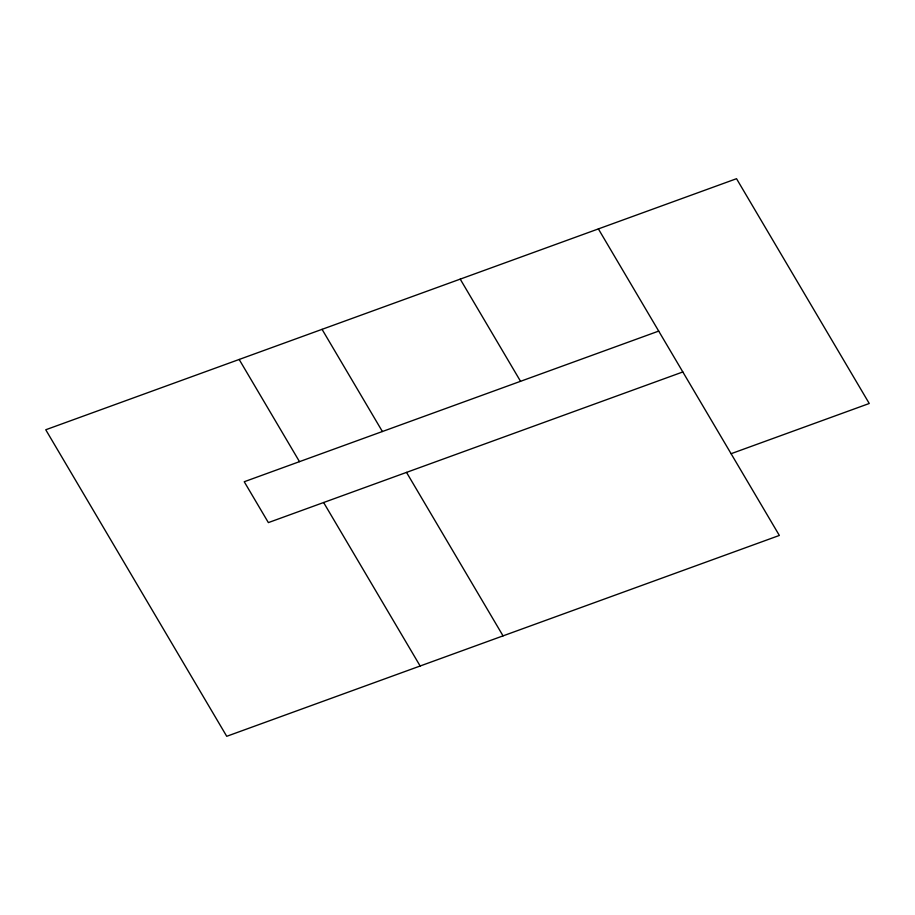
<?xml version="1.0" encoding="UTF-8"?>
<svg xmlns="http://www.w3.org/2000/svg" width="915" height="915" viewBox="0 0 915 915"><rect width="100%" height="100%" fill="white"/><g stroke="black" fill="none" stroke-linecap="round" stroke-linejoin="round"><path stroke-width="1.37" d="M658.697 331.093L244.236 481.736L268.37 522.602L682.83 371.959M731.096 453.703L869.25 403.492L736.529 178.7L45.75 429.764L226.726 736.301L779.351 535.447L598.376 228.91M460.222 279.132L520.543 381.303M322.057 329.343L382.39 431.514M406.523 472.392L503.044 635.868M239.17 359.469L299.491 461.652M323.624 502.518L420.145 665.994"/></g></svg>
